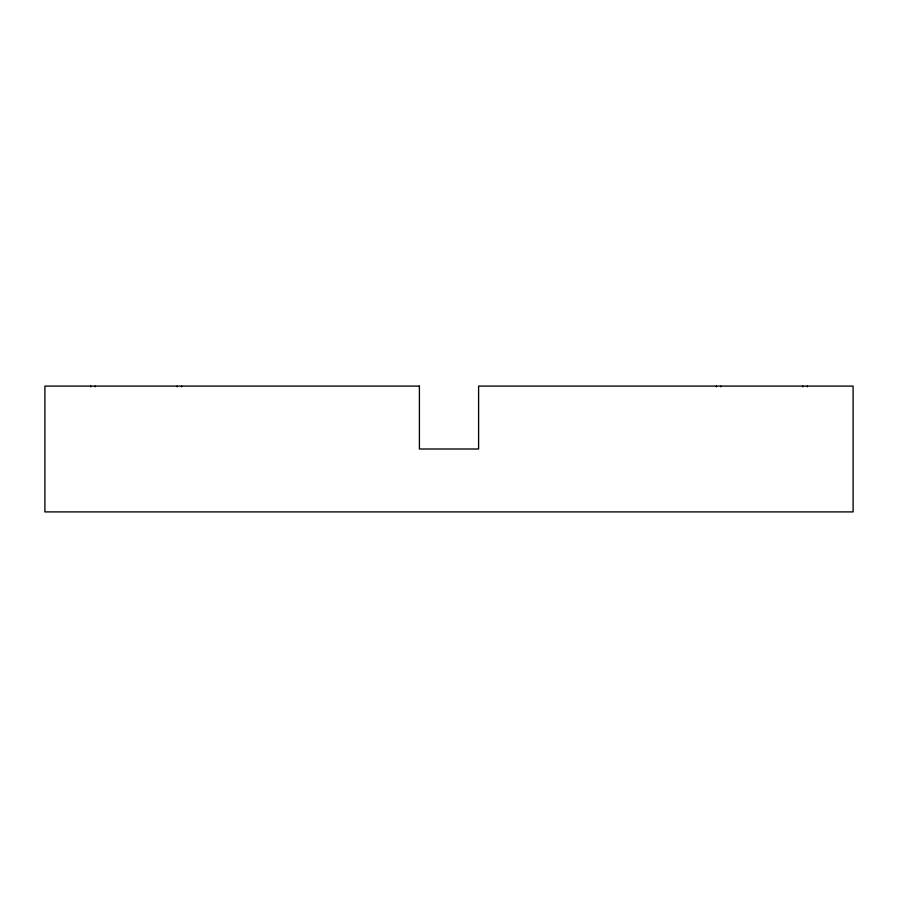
<?xml version="1.0" encoding="UTF-8"?>
<svg xmlns="http://www.w3.org/2000/svg" width="898" height="898" viewBox="0 0 898 898"><rect width="100%" height="100%" fill="white"/><g stroke="black" fill="none" stroke-linecap="round" stroke-linejoin="round"><path stroke-width="1.35" d="M807.291 386.095L807.291 386.836M802.846 386.095L802.846 386.836M720.847 386.095L720.847 386.836M716.402 386.095L716.402 386.836M181.598 386.095L181.598 386.836M177.153 386.095L177.153 386.836M95.154 386.095L95.154 386.836M90.709 386.095L90.709 386.836M419.4 386.095L44.9 386.095L44.9 511.905L853.1 511.905L853.1 386.095L478.6 386.095L478.6 449L419.4 449L419.4 386.095"/></g></svg>
